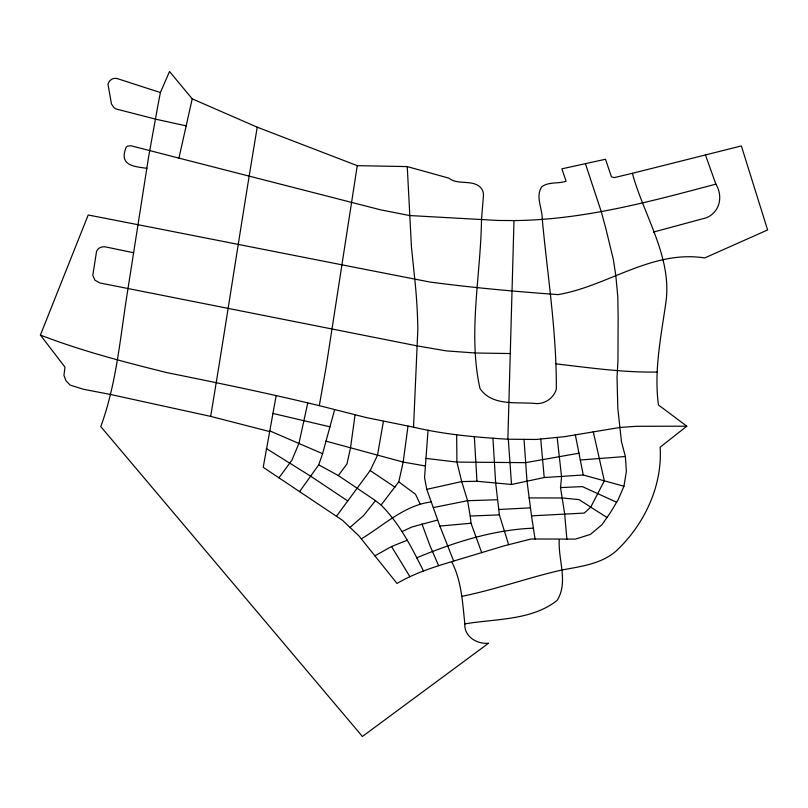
<?xml version="1.0" encoding="UTF-8"?>
<svg xmlns="http://www.w3.org/2000/svg" width="808" height="808" viewBox="0 0 808 808"><rect width="100%" height="100%" fill="white"/><g stroke="black" fill="none" stroke-linecap="round" stroke-linejoin="round"><path stroke-width="1.21" d="M653.44 232.068L706.364 217.786C720.14 211.959 723.18 196.071 715.858 184.133C649.743 201.717 582.871 219.958 513.999 220.574L507.868 439.229L536.361 439.461L564.449 436.684L619.786 427.483L636.421 426.291L686.8 426.19L658.439 404.959C653.722 369.711 661.429 334.835 666.206 300.081C671.286 255.57 643.653 215.029 632.381 173.306L614.151 177.629L611.434 176.8L605.505 159.257L561.873 168.832L566.105 181.194C558.177 184.002 548.986 181.517 541.835 186.698C535.149 196.415 542.4 208.393 542.239 218.988C547.511 275.538 556.732 332.361 556.308 389.173C553.955 397.637 545.562 403.677 536.825 403.616C518.039 401.505 492.254 406.889 479.952 388.436C467.781 333.088 480.76 275.488 481.507 219.655L483.436 195.758A11.979 10.777 22.6 0 0 480.8 187.698C472.377 178.972 457.924 185.547 448.925 178.154L407.252 166.599L357.257 165.66L257.237 127.199L192.223 98.849L169.529 71.518L160.388 92.536L157.833 105.818L148.692 156.409L127.977 288.749C120.402 334.987 116.978 382.295 100.788 426.604L362.398 736.482L488.567 643.219C477.205 644.471 463.933 636.623 464.853 623.887C462.499 602.728 461.701 581.073 451.642 561.671C432.856 567.347 414.019 573.458 397.011 583.447L358.994 535.967L342.653 520.423L263.216 467.297L276.185 395.546M428.058 430.129L424.554 477.599L426.765 489.355L439.845 526.069L453.692 561.065M507.868 439.229C476.195 437.269 444.481 434.542 413.544 427.169L417.847 329.27A652.43 586.901 22.6 0 0 414.746 279.053L411.474 247.288L407.252 166.599M566.893 539.34L564.63 513.635L560.51 487.588L561.57 476.892L557.156 437.411M408.01 426.149L403.172 462.075L398.768 481.881L381.073 505.03C399.768 523.786 411.747 547.511 423.442 570.933M357.257 165.66L326.038 367.509L319.301 405.656L366.216 417.554L413.544 427.169M355.076 414.767L350.48 448.137L346.915 464.004L338.34 475.548L318.716 464.842L322.594 453.692L334.663 409.595M257.237 127.199C241.087 223.493 226.715 320.089 210.656 416.383L269.256 431.462M451.642 561.671L504.293 545.804L531.038 538.997L575.427 539.098L590.365 534.431L601.92 524.756L610.424 512.555L618.1 499.829L623.938 486.234L626.362 471.559L625.372 456.51L621.463 441.643L617.837 408.616L617.019 377.205L617.958 360.408L618.14 318.009L617.807 296.788L615.807 275.548L613.373 259.57L605.646 227.725L601.324 211.868L585.477 163.883M383.416 421.382L377.467 455.338L370.175 470.559L336.451 516.272M307.767 402.95L299 443.168L291.88 460.227L278.942 477.821M513.999 220.574L497.768 220.453L409.535 215.534L380.507 209.807L178.932 158.116L192.223 98.849M210.656 416.383L110.736 394.526L83.517 389.274L70.185 385.123L66.044 380.831L63.953 375.417L64.983 367.135L40.4 335.057L88.193 214.999C202.242 237.148 316.14 259.903 430.179 282.083C472.66 287.709 515.383 291.506 558.116 294.627C607.919 286.042 651.915 249.642 704.707 257.944L767.6 229.957L741.36 145.925L632.381 173.306M318.716 464.842L299.586 491.628M381.073 505.03L375.478 500.637L363.6 515.565L350.016 527.422M686.8 426.19L660.106 447.238C662.681 485.992 644.077 525.069 615.949 551.177C600.819 564.236 580.477 566.448 561.621 570.054C528.21 577.67 495.9 589.456 462.287 596.243M361.317 538.855C383.931 525.331 404.071 505.374 431.28 501.919M374.952 555.813L391.537 546.511L407.293 540.209M402.263 531.543L411.737 527.038L437.673 520.029M416.564 557.853C453.732 542.532 492.93 529.695 533.391 528.19M426.765 489.355L461.711 481.568L476.973 481.275L511.525 484.467L544.218 477.538L583.255 474.993L623.938 486.234M433.31 507.576L467.579 500.697L497.637 499.748M578.962 453.207L525.675 462.651L456.924 462.095L425.725 458.368M464.853 623.887C495.627 618.655 531.331 620.675 557.035 600.495C568.68 582.427 557.843 559.469 559.298 539.552M439.845 526.069L471.034 523.241L481.76 552.763M580.306 460.005L625.372 456.51M524.018 439.36L526.967 480.72L531.513 515.847L584.235 513.08L590.759 507.121L604.334 480.821L593.244 431.603M492.93 438.138L495.637 482.719L498.778 509.495L530.22 507.858M560.51 487.588L582.376 486.618L616.645 502.243M456.661 434.866L456.924 462.095L461.711 481.568L467.579 500.697L470.206 516.029L499.384 514.878L508.626 544.703M528.907 497.91L562.398 497.981L579.003 499.607L606.98 517.494M510.262 353.55L475.286 353.005L446.248 350.874L417.382 345.925L99.778 282.931L94.889 280.154L92.799 275.235L96.586 251.187C98.293 247.359 102.808 245.975 106.646 247.127L133.522 252.712M656.843 372.044C623.049 372.629 589.618 367.731 556.066 363.893M424.978 465.903L403.172 462.075L325.917 441.138M146.884 168.306C132.785 166.438 118.907 165.135 126.139 147.288L127.422 146.117L130.947 145.753L178.932 158.116M186.163 125.866L155.843 119.21L115.807 108.898L113.928 107.615L111.464 103.959L107.989 84.285C108.838 80.366 112.777 77.618 116.746 78.437L160.388 92.536M319.301 405.656C268.67 393.355 217.645 382.891 166.599 372.559C123.998 361.934 81.436 350.914 40.4 335.057M272.7 413.393L329.896 426.806M269.397 430.714L322.594 453.692M266.297 448.511L310.979 476.387L347.682 500.94M370.175 470.559L395.001 487.194M375.478 500.637L338.34 475.548M398.768 481.881L415.514 494.284L420.332 504.394M391.537 546.511L409.888 576.619M438.643 565.731L429.816 545.309L421.928 523.806M705.475 155.025L715.858 184.133M575.326 434.755L583.255 474.993M531.513 515.847L535.058 539.077M470.206 516.029L471.034 523.241M498.778 509.495L499.384 514.878M540.724 439.027L544.218 477.538M508.303 439.229L511.525 484.467M474.336 436.643L476.973 481.275"/></g></svg>
